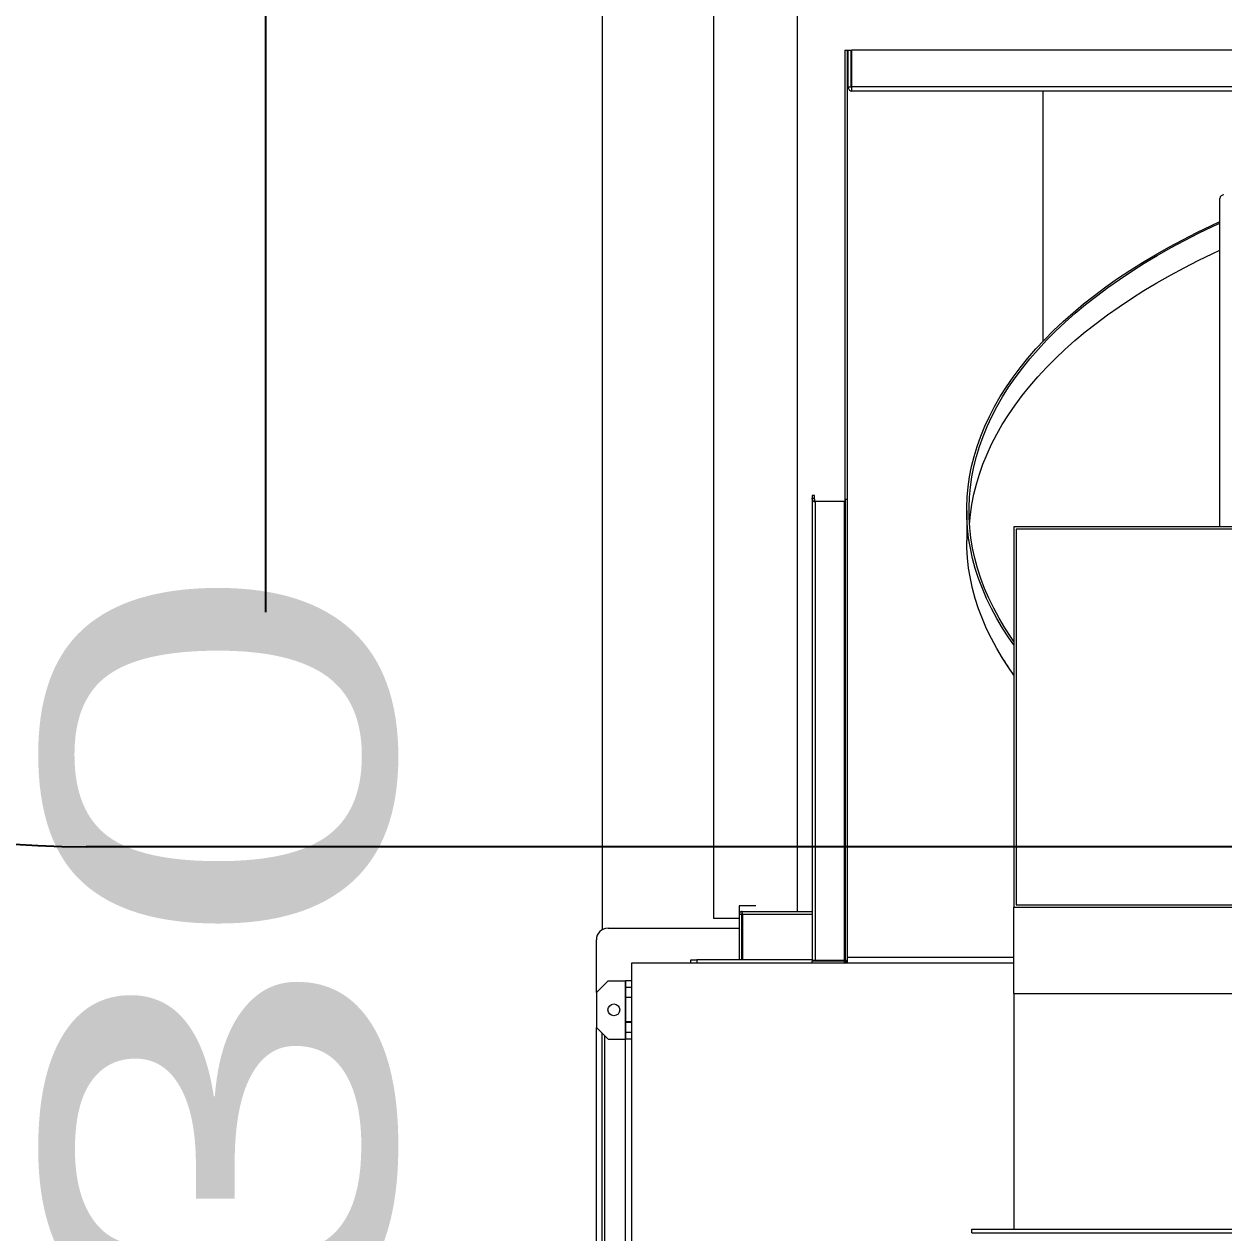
# Model space of a CAD drawing. Extents: x -2187 to 96136, y -11110 to 52208.
# Drawn here: x 30350 to 31378, y 20213 to 21249 of the extents above; entities that cross this region are included whole.
import ezdxf

# ---------------------------------------------------------------- set-up
doc = ezdxf.new("R2010")
doc.units = 0
doc.header["$LTSCALE"] = 1000
doc.header["$MEASUREMENT"] = 0
doc.linetypes.add('ACAD_ISO02W100', pattern=[15, 12, -3])
doc.layers.add('设备型号', color=7, linetype='Continuous')
doc.styles.add('HZHT', font='hztxt_e.shx', dxfattribs={"width": 1.5, "bigfont": 'hztxt.shx'})
doc.dimstyles.new('75', dxfattribs={"dimscale": 100, "dimtxt": 3, "dimasz": 1, "dimexe": 1, "dimexo": 1, "dimgap": 0.2, "dimtad": 1, "dimdec": 0, "dimrnd": 10, "dimzin": 0, "dimdsep": 46, "dimtxsty": 'HZHT', "dimblk1": 'ARCHTICK', "dimblk2": 'ARCHTICK', "dimsah": 1, "dimcen": 1, "dimdle": 0.5, "dimclrd": 1, "dimclre": 1, "dimadec": 0, "dimazin": 0, "dimtfac": 1, "dimtdec": 0, "dimtix": 1, "dimtmove": 2, "dimatfit": 3, "dimfxl": 0, "dimtolj": 1, "dimtzin": 0, "dimarcsym": 0})

# ---------------------------------------------------------------- blocks, each defined once
blk = doc.blocks.new('_ArchTick')
at = {"color": 0, "linetype": 'ByBlock', "const_width": 0.4}
blk.add_lwpolyline([(-0.5, -0.5), (0.5, 0.5)], dxfattribs=at)
blk = doc.blocks.new('*D123')
at = {"color": 1, "linetype": 'ACAD_ISO02W100', "lineweight": -2, "ltscale": 750}
for p, q in [((30556.6, 21688.8), (30556.6, 20745.3)), ((30745.1, 21638.8), (30456.6, 21638.8)), ((30556.6, 18361.5), (30556.6, 19495.3)), ((31215.1, 18411.5), (30456.6, 18411.5))]:
    blk.add_line(p, q, dxfattribs=at)
at = {"layer": 'Defpoints', "color": 0, "linetype": 'ACAD_ISO02W100', "ltscale": 750}
for p in [(30556.6, 21638.8), (30845.1, 21638.8), (31315.1, 18411.5)]:
    blk.add_point(p, dxfattribs=at)
at = {"color": 1, "linetype": 'ACAD_ISO02W100', "lineweight": -2, "ltscale": 750, "xscale": 100, "yscale": 100, "zscale": 100}
for p, rotation in [((30556.6, 21638.8), 90), ((30556.6, 18411.5), 270)]:
    blk.add_blockref('_ArchTick', p, dxfattribs=dict(at, rotation=rotation))
at = {"color": 0, "linetype": 'ACAD_ISO02W100', "ltscale": 750, "insert": (30366.1, 20120.3), "char_height": 300, "attachment_point": 2, "rotation": 90, "style": 'HZHT'}
blk.add_mtext('\\A1;3230', dxfattribs=at)

msp = doc.modelspace()

# ---------------------------------------------------------------- linework, layer by layer
at = {"color": 7, "linetype": 'Continuous', "lineweight": 15}
for p, q in [((30845.097, 21506.356), (30845.097, 20473.161)), ((30940.461, 21382.884), (30940.461, 20482.884)), ((31053.097, 21227.001), (31053.097, 20842.127)), ((31053.097, 21227.001), (31055.097, 21227.001)), ((31055.097, 21227.001), (31055.097, 20842.127)), ((31055.164, 21227.001), (31055.097, 21227.001)), ((31055.164, 21227.001), (31055.99, 21227.001)), ((31055.164, 21227.001), (31055.164, 20449.501)), ((31055.99, 21227.001), (31058.588, 21227.001)), ((31055.99, 21195.501), (31055.99, 21227.001)), ((31058.588, 21227.001), (31059.088, 21227.001)), ((31058.588, 21195.501), (31058.588, 21227.001)), ((32571.106, 21227.001), (31059.088, 21227.001)), ((31059.088, 21195.501), (31059.088, 21227.001)), ((32571.106, 21195.501), (31059.088, 21195.501)), ((32571.24, 21192.001), (31058.954, 21192.001)), ((31222.847, 21192.001), (31222.847, 20977.395)), ((31374.607, 20818.392), (31374.607, 21099.986)), ((31027.097, 20845.297), (31025.097, 20845.297)), ((31025.097, 20845.297), (31025.097, 20843.177)), ((31025.097, 20842.127), (31025.097, 20843.177)), ((31025.097, 20843.177), (31027.097, 20843.177)), ((31027.097, 20843.177), (31027.097, 20845.297)), ((31027.097, 20842.127), (31027.097, 20843.177)), ((31025.097, 20842.127), (31025.097, 20447.001)), ((31027.097, 20842.127), (31027.097, 20840.214)), ((31052.597, 20840.174), (31027.597, 20840.174)), ((31027.597, 20840.174), (31027.597, 20447.001)), ((31052.597, 20840.174), (31052.597, 20447.001)), ((31053.097, 20842.127), (31053.097, 20447.001)), ((31053.097, 20842.127), (31055.097, 20842.127)), ((31055.097, 20842.127), (31055.097, 20447.001)), ((31157.607, 20832.529), (31157.607, 20806.68)), ((31198.097, 20818.392), (31198.097, 20492.392)), ((31802.097, 20818.392), (31198.097, 20818.392)), ((31200.097, 20816.392), (31200.097, 20494.392)), ((31800.097, 20816.392), (31200.097, 20816.392)), ((30976.715, 20493.784), (30962.626, 20493.784)), ((30962.626, 20493.784), (30962.626, 20486.384)), ((31198.097, 20492.392), (31802.097, 20492.392)), ((31198.097, 20418.392), (31198.097, 20492.392)), ((31200.097, 20494.392), (31800.097, 20494.392)), ((30962.626, 20482.884), (30940.461, 20482.884)), ((30962.626, 20486.384), (30964.626, 20486.384)), ((30962.626, 20486.384), (30962.626, 20447.501)), ((30964.626, 20486.384), (30964.626, 20447.501)), ((30965.026, 20486.784), (30965.026, 20488.784)), ((30965.026, 20488.784), (31025.097, 20488.784)), ((30965.333, 20486.384), (30965.333, 20447.501)), ((31052.597, 20488.784), (31053.097, 20488.784)), ((30850.097, 20474.501), (30962.626, 20474.501)), ((30840.097, 20419.501), (30840.097, 20464.501)), ((31055.097, 20449.501), (31055.097, 20449.501)), ((31198.097, 20449.501), (31055.097, 20449.501)), ((30870.097, 20444.501), (30870.097, 19892.455)), ((31198.097, 20444.501), (30870.097, 20444.501)), ((30921.128, 20447.501), (30926.128, 20447.501)), ((30921.128, 20444.501), (30921.128, 20447.501)), ((31025.097, 20447.501), (30926.128, 20447.501)), ((30926.128, 20447.501), (30926.128, 20444.501)), ((31025.097, 20447.001), (31027.597, 20447.001)), ((31025.097, 20444.501), (31025.097, 20446.501)), ((31025.097, 20446.501), (31052.597, 20446.501)), ((31027.597, 20447.001), (31052.597, 20447.001)), ((31053.097, 20447.501), (31052.597, 20447.501)), ((31052.597, 20446.501), (31052.597, 20444.501)), ((31052.597, 20446.501), (31052.999, 20446.501)), ((31052.999, 20446.501), (31055.097, 20446.501)), ((31052.999, 20446.501), (31052.999, 20444.501)), ((31053.097, 20447.001), (31053.432, 20447.001)), ((31055.097, 20447.001), (31055.097, 20444.501)), ((30850.097, 20429.501), (30840.097, 20419.501)), ((30850.097, 20429.501), (30864.697, 20429.501)), ((30864.697, 20429.501), (30864.697, 20379.501)), ((30865.097, 20429.501), (30865.097, 20379.501)), ((30870.097, 20429.501), (30865.097, 20429.501)), ((30840.097, 20419.501), (30840.097, 20389.501)), ((30870.097, 20423.751), (30865.097, 20423.751)), ((31198.097, 20418.392), (31802.097, 20418.392)), ((31198.097, 20418.392), (31198.097, 20216.392)), ((30864.697, 20414.501), (30865.097, 20414.501)), ((30865.097, 20415.251), (30870.097, 20415.251)), ((30840.097, 20108.501), (30840.097, 20389.501)), ((30840.097, 20389.501), (30850.097, 20379.501)), ((30865.097, 20394.501), (30864.697, 20394.501)), ((30864.697, 20392.148), (30865.097, 20392.148)), ((30865.097, 20394.501), (30870.097, 20394.501)), ((30870.097, 20393.751), (30865.097, 20393.751)), ((30845.097, 20006.901), (30845.097, 20384.501)), ((30850.097, 20379.501), (30864.697, 20379.501)), ((30865.097, 20385.251), (30870.097, 20385.251)), ((30865.097, 20006.855), (30865.097, 20379.501)), ((30870.097, 20379.501), (30865.097, 20379.501)), ((31162.097, 20213.392), (31162.097, 20216.392)), ((31162.097, 20216.392), (31838.097, 20216.392)), ((31162.097, 20213.392), (31838.097, 20213.392))]:
    msp.add_line(p, q, dxfattribs=at)
at = {"color": 8, "linetype": 'Continuous', "lineweight": 15}
for p, q in [((31012.461, 20488.784), (31012.461, 21382.884)), ((31055.99, 21195.501), (31058.588, 21195.501)), ((31059.088, 21195.501), (31058.588, 21195.501)), ((31053.432, 20842.127), (31053.432, 20447.001)), ((30965.333, 20486.384), (31025.097, 20486.384)), ((31052.597, 20486.384), (31053.097, 20486.384)), ((31053.432, 20447.001), (31055.097, 20447.001)), ((30847.497, 20006.855), (30847.497, 20382.101))]:
    msp.add_line(p, q, dxfattribs=at)
at = {"color": 7, "linetype": 'Continuous', "lineweight": 15, "flags": 128}
for points in [[(31198.097, 20717.278), (31193.813, 20723.361), (31188.378, 20731.674), (31183.375, 20740.056), (31178.808, 20748.503), (31174.679, 20757.007), (31170.992, 20765.563), (31167.749, 20774.165), (31164.952, 20782.808), (31162.603, 20791.485), (31160.704, 20800.19), (31159.256, 20808.917), (31158.26, 20817.661), (31157.717, 20826.415), (31157.627, 20835.174), (31157.991, 20843.93), (31158.807, 20852.679), (31160.076, 20861.413), (31161.797, 20870.128), (31163.968, 20878.817), (31166.587, 20887.474), (31169.654, 20896.093), (31173.166, 20904.668), (31177.12, 20913.194), (31181.514, 20921.663), (31186.345, 20930.072), (31191.609, 20938.413), (31197.303, 20946.68), (31203.423, 20954.87), (31209.965, 20962.974), (31216.923, 20970.989), (31224.295, 20978.908), (31232.073, 20986.727), (31240.253, 20994.438), (31248.83, 21002.039), (31257.796, 21009.522), (31267.147, 21016.883), (31276.876, 21024.117), (31286.976, 21031.219), (31297.439, 21038.183), (31308.26, 21045.006), (31319.429, 21051.682), (31330.941, 21058.207), (31342.786, 21064.577), (31354.956, 21070.786), (31367.444, 21076.831), (31374.607, 21080.158)], [(31198.097, 20720.249), (31195.703, 20723.694), (31190.285, 20731.981), (31185.297, 20740.338), (31180.743, 20748.758), (31176.627, 20757.236), (31172.951, 20765.767), (31169.718, 20774.343), (31166.929, 20782.959), (31164.588, 20791.61), (31162.694, 20800.288), (31161.251, 20808.989), (31160.258, 20817.706), (31159.717, 20826.434), (31159.627, 20835.166), (31159.99, 20843.895), (31160.804, 20852.617), (31162.069, 20861.326), (31163.784, 20870.014), (31165.948, 20878.676), (31168.56, 20887.307), (31171.617, 20895.9), (31175.118, 20904.449), (31179.061, 20912.948), (31183.441, 20921.392), (31188.257, 20929.775), (31193.506, 20938.09), (31199.182, 20946.333), (31205.284, 20954.497), (31211.805, 20962.577), (31218.743, 20970.568), (31226.092, 20978.463), (31233.846, 20986.257), (31242.002, 20993.946), (31250.552, 21001.523), (31259.491, 21008.983), (31268.814, 21016.322), (31278.513, 21023.534), (31288.582, 21030.614), (31299.013, 21037.557), (31309.801, 21044.359), (31320.937, 21051.015), (31332.413, 21057.52), (31344.222, 21063.87), (31356.355, 21070.061), (31368.805, 21076.087), (31374.607, 21078.79)], [(31160.008, 20820.897), (31160.764, 20829.016), (31162.012, 20837.73), (31163.712, 20846.425), (31165.861, 20855.095), (31168.458, 20863.732), (31171.502, 20872.332), (31174.99, 20880.889), (31178.919, 20889.396), (31183.288, 20897.847), (31188.093, 20906.238), (31193.331, 20914.561), (31198.998, 20922.812), (31205.09, 20930.984), (31211.604, 20939.072), (31218.534, 20947.071), (31225.876, 20954.974), (31233.624, 20962.777), (31241.774, 20970.473), (31250.319, 20978.058), (31259.255, 20985.527), (31268.574, 20992.874), (31278.27, 21000.094), (31288.337, 21007.182), (31298.767, 21014.133), (31309.554, 21020.943), (31320.689, 21027.607), (31332.166, 21034.12), (31343.976, 21040.477), (31356.111, 21046.675), (31368.563, 21052.709), (31374.607, 21055.526)], [(31198.097, 20691.429), (31193.813, 20697.513), (31188.378, 20705.825), (31183.375, 20714.208), (31178.808, 20722.654), (31174.679, 20731.158), (31170.992, 20739.714), (31167.749, 20748.316), (31164.952, 20756.959), (31162.603, 20765.636), (31160.704, 20774.341), (31159.256, 20783.069), (31158.26, 20791.812), (31157.717, 20800.566), (31157.607, 20806.68)]]:
    msp.add_lwpolyline(points, dxfattribs=at)
at = {"color": 7, "linetype": 'Continuous', "lineweight": 15}
msp.add_circle((30855.097, 20404.501), 5.05, dxfattribs=at)
for centre, radius, start, end in [((31377.788, 21099.732), 3.191, 86.065681, 175.432612), ((31398.81, 20833.037), 245.914, 210.860106, 215.294397), ((30850.097, 20464.501), 10, 90, 180), ((31052.597, 20447.001), 0.5, 270, 0), ((31052.597, 20447.001), 2.5, 270, 0), ((31052.963, 20446.97), 0.47, 274.40195, 3.811261)]:
    msp.add_arc(centre, radius, start, end, dxfattribs=at)
msp.add_ellipse((31027.597, 20842.127), major_axis=(2.5, 0), ratio=0.78128563, start_param=3.14159265, end_param=4.71238898, dxfattribs=at)
for points in [[(31055.99, 21195.501), (31056.03, 21195.043), (31056.11, 21194.125), (31056.794, 21192.968), (31057.779, 21192.159), (31058.562, 21192.054), (31058.954, 21192.001)], [(31058.588, 21195.501), (31058.589, 21195.436), (31058.591, 21195.305), (31058.674, 21195.139), (31058.8, 21195.024), (31058.903, 21195.009), (31058.954, 21195.001)], [(31058.954, 21192.001), (31058.965, 21192.054), (31058.987, 21192.159), (31059.021, 21192.968), (31059.054, 21194.125), (31059.077, 21195.043), (31059.088, 21195.501)], [(30965.026, 20488.784), (30964.711, 20488.748), (30964.082, 20488.676), (30963.289, 20488.121), (30962.734, 20487.328), (30962.662, 20486.699), (30962.626, 20486.384)], [(30965.026, 20486.784), (30964.973, 20486.778), (30964.869, 20486.766), (30964.736, 20486.674), (30964.644, 20486.542), (30964.632, 20486.437), (30964.626, 20486.384)], [(30965.333, 20486.384), (30965.307, 20486.699), (30965.256, 20487.328), (30965.179, 20488.121), (30965.103, 20488.676), (30965.051, 20488.748), (30965.026, 20488.784)], [(30965.333, 20486.384), (30965.307, 20486.437), (30965.256, 20486.542), (30965.179, 20486.674), (30965.103, 20486.766), (30965.051, 20486.778), (30965.026, 20486.784)]]:
    msp.add_open_spline(points, degree=3, dxfattribs=at)
at = {"layer": '设备型号', "color": 6}
msp.add_line((37100.332, 20544.314), (30402.611, 20544.314), dxfattribs=at)
msp.add_arc((30402.611, 21344.314), 800, 180, 270, dxfattribs=at)

# ---------------------------------------------------------------- dimensions: what is measured, and where the dimension line sits
at = {"color": 1, "linetype": 'ACAD_ISO02W100', "ltscale": 750}
dim = msp.add_linear_dim(base=(30556.565, 21638.784), p1=(31315.097, 18411.501), p2=(30845.097, 21638.784), angle=270, dimstyle='75', override={"dimfxl": 3.25}, dxfattribs=at)
dim.commit()
dim.dimension.update_dxf_attribs({"geometry": '*D123', "text_midpoint": (30516.075, 20120.318), "dimtype": 160})

doc.saveas('drawing.dxf')
